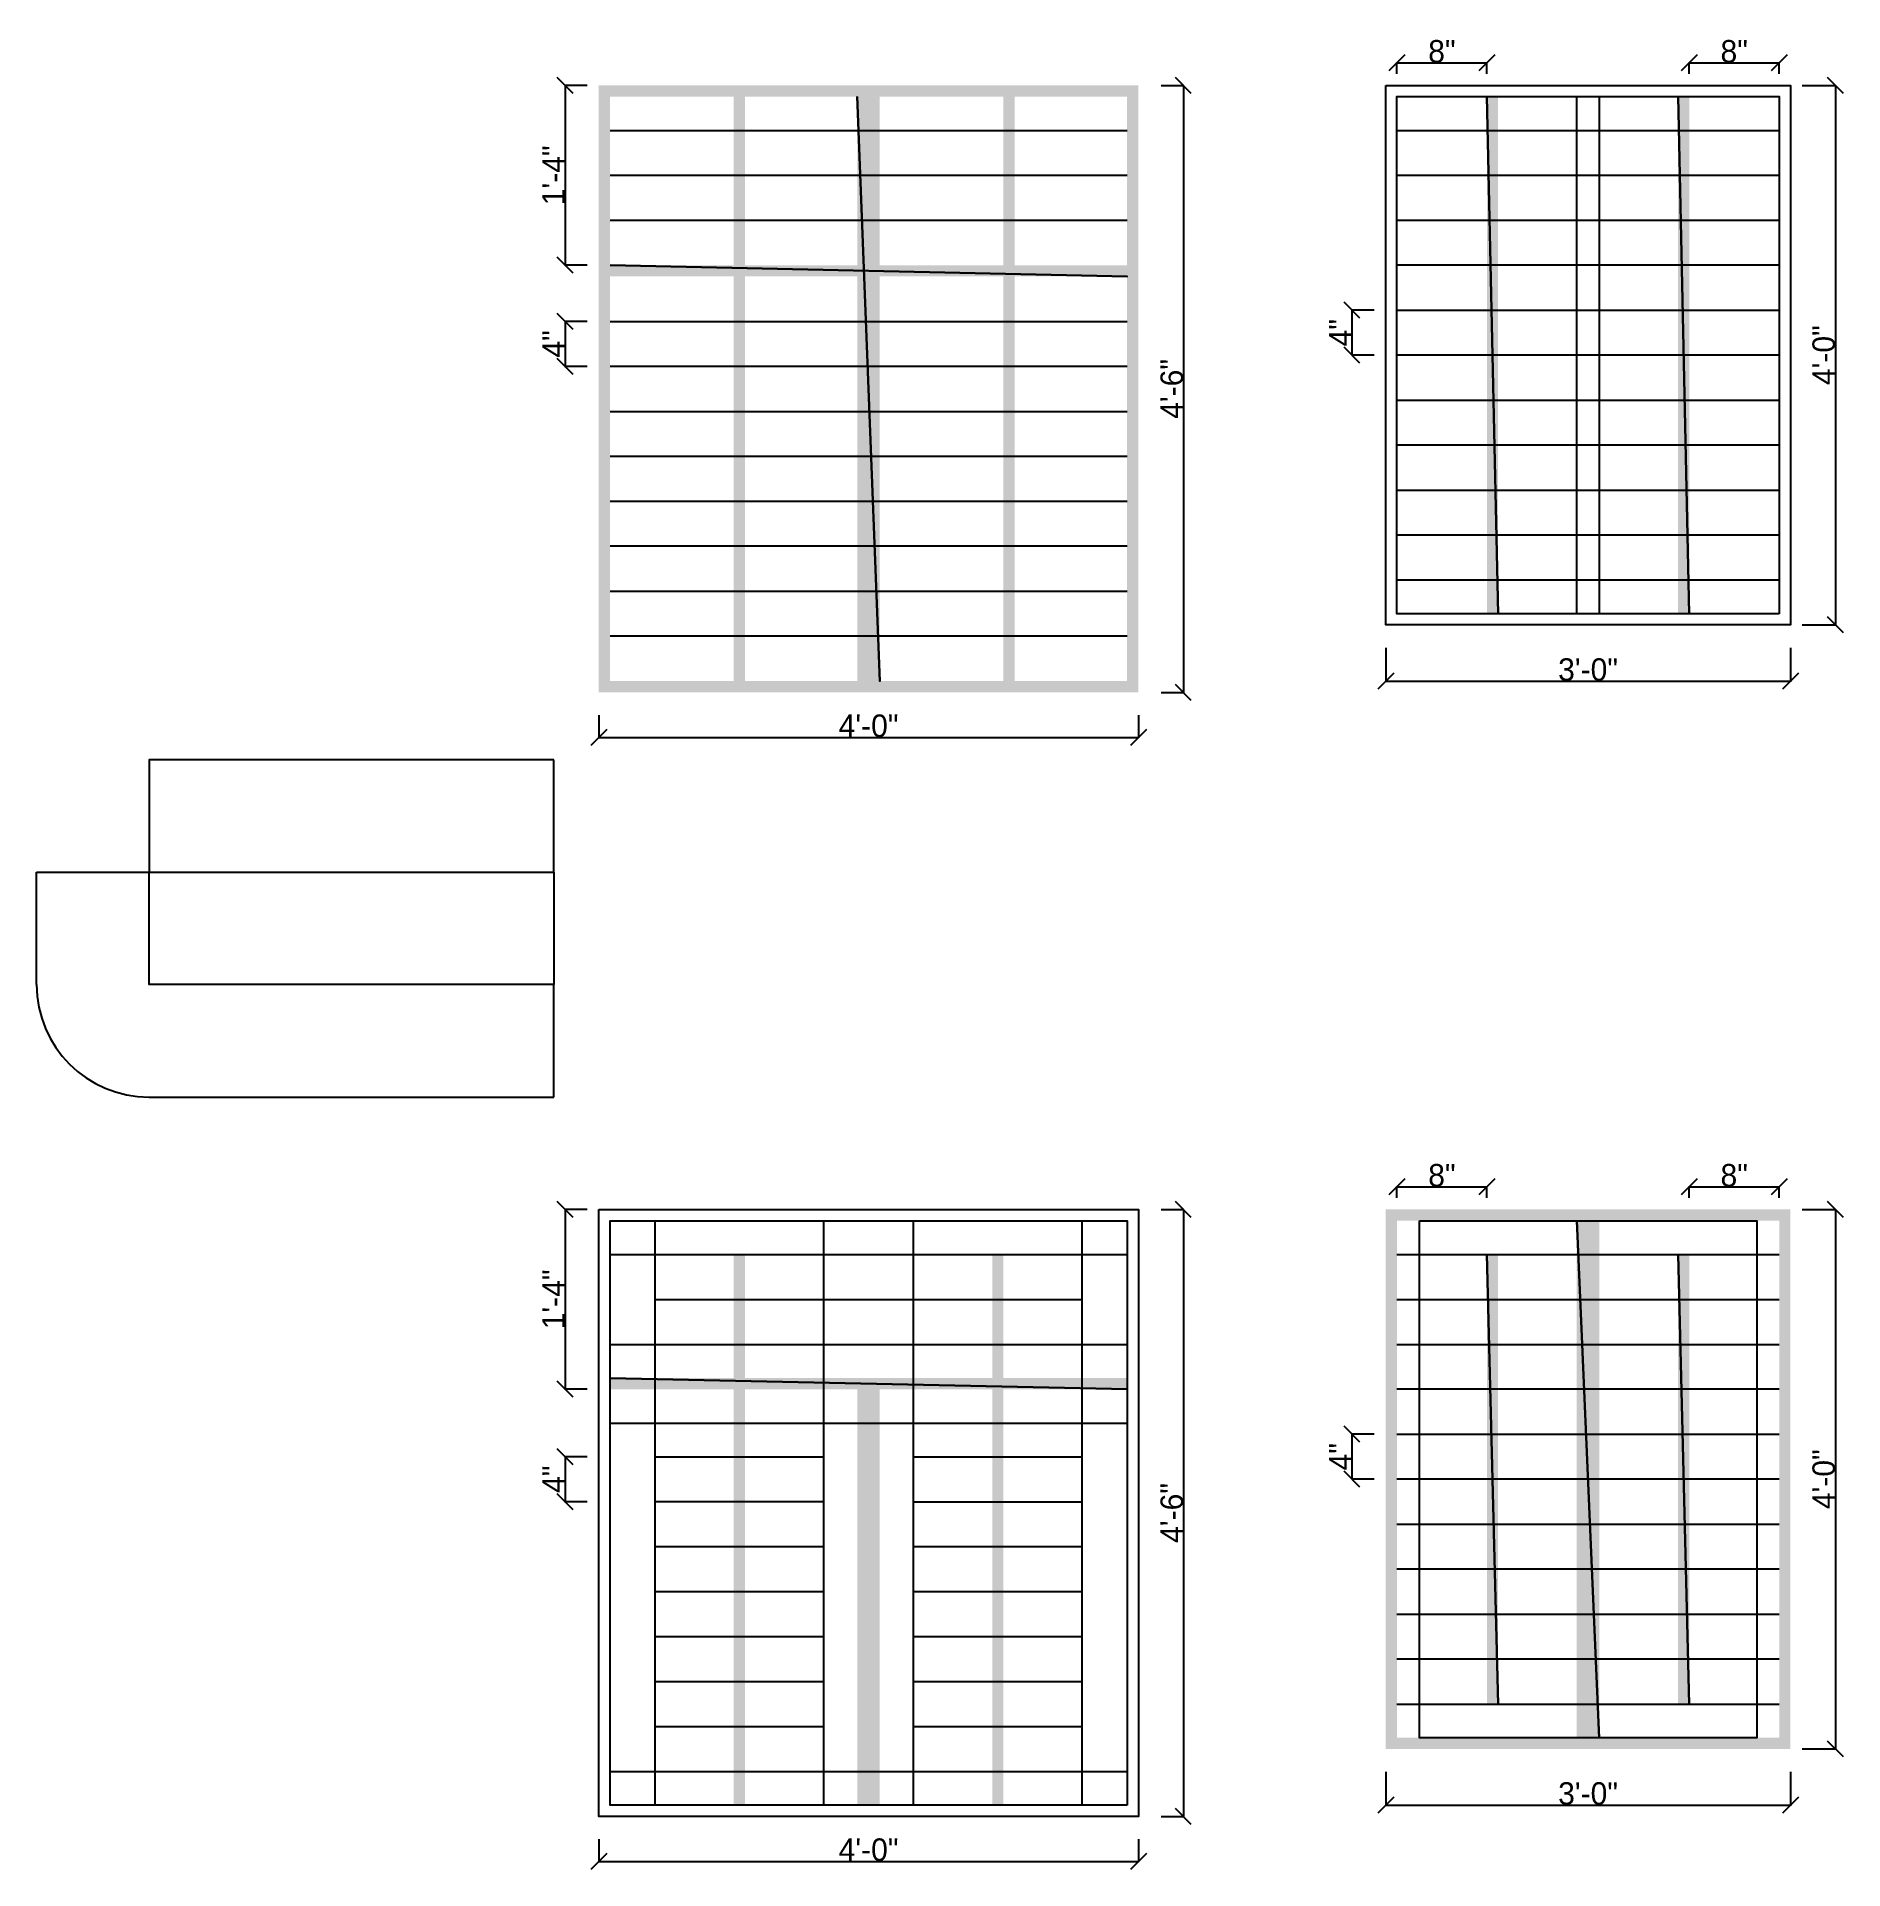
# Model space of a CAD drawing. Header units: inches. Extents: x -50 to 111, y -159 to 4.
import ezdxf

# ---------------------------------------------------------------- set-up
doc = ezdxf.new("R2010")
doc.units = ezdxf.units.IN
doc.header["$MEASUREMENT"] = 0
doc.layers.get('0').update_dxf_attribs({"linetype": 'CONTINUOUS', "lineweight": 25})
doc.dimstyles.get("Standard").update_dxf_attribs({"dimtxt": 2, "dimasz": 0.1, "dimexe": 0.05, "dimexo": 0.025, "dimgap": 0.025, "dimtad": 0, "dimtoh": 1, "dimdec": 1, "dimzin": 1, "dimdsep": 46, "dimlunit": 4, "dimtxsty": 'Standard', "dimtsz": 1, "dimcen": 0.09, "dimazin": 0, "dimtfac": 1, "dimtdec": 4, "dimtofl": 0, "dimtmove": 0, "dimatfit": 3, "dimfxl": 0.0394, "dimtolj": 1, "dimtzin": 0, "dimarcsym": 0})

# ---------------------------------------------------------------- blocks, each defined once
blk = doc.blocks.new('*D1')
at = {"color": 0, "linetype": 'ByBlock', "lineweight": -2}
for p, q in [((-2.29, -0.71), (-3.71, 0.71)), ((-1.02, 0), (-3.05, 0)), ((-3, 0), (-3, -16)), ((-2.29, -16.71), (-3.71, -15.29)), ((-1.02, -16), (-3.05, -16))]:
    blk.add_line(p, q, dxfattribs=at)
at = {"color": 0, "linetype": 'CONTINUOUS', "lineweight": -2, "insert": (-4.03, -8), "char_height": 2, "width": 6, "attachment_point": 5, "rotation": 90}
blk.add_mtext('1\'-4"', dxfattribs=at)
blk = doc.blocks.new('*D2')
at = {"color": 0, "linetype": 'ByBlock', "lineweight": -2}
for p, q in [((50.02, 0), (52.05, 0)), ((52.71, -0.71), (51.29, 0.71)), ((52, 0), (52, -54)), ((52.71, -54.71), (51.29, -53.29)), ((50.02, -54), (52.05, -54))]:
    blk.add_line(p, q, dxfattribs=at)
at = {"color": 0, "linetype": 'CONTINUOUS', "lineweight": -2, "insert": (50.98, -27), "char_height": 2, "width": 6.4444, "attachment_point": 5, "rotation": 90}
blk.add_mtext('4\'-6"', dxfattribs=at)
blk = doc.blocks.new('*D3')
at = {"color": 0, "linetype": 'ByBlock', "lineweight": -2}
for p, q in [((0, -56.02), (0, -58.05)), ((48, -56.02), (48, -58.05)), ((0.71, -57.29), (-0.71, -58.71)), ((0, -58), (48, -58)), ((48.71, -57.29), (47.29, -58.71))]:
    blk.add_line(p, q, dxfattribs=at)
at = {"color": 0, "linetype": 'CONTINUOUS', "lineweight": -2, "insert": (24, -56.98), "char_height": 2, "width": 6.4444, "attachment_point": 5}
blk.add_mtext('4\'-0"', dxfattribs=at)
blk = doc.blocks.new('*D4')
at = {"color": 0, "linetype": 'ByBlock', "lineweight": -2}
for p, q in [((-2.29, -21.71), (-3.71, -20.29)), ((-1.02, -21), (-3.05, -21)), ((-3, -21), (-3, -25)), ((-2.29, -25.71), (-3.71, -24.29)), ((-1.02, -25), (-3.05, -25))]:
    blk.add_line(p, q, dxfattribs=at)
at = {"color": 0, "linetype": 'CONTINUOUS', "lineweight": -2, "insert": (-4.03, -23), "char_height": 2, "width": 2.5556, "attachment_point": 5, "rotation": 90}
blk.add_mtext('4"', dxfattribs=at)
blk = doc.blocks.new('*D5')
at = {"color": 0, "linetype": 'ByBlock', "lineweight": -2}
for p, q in [((110.71, -0.71), (109.29, 0.71)), ((107.03, 0), (110.05, 0)), ((110, 0), (110, -48)), ((107.03, -48), (110.05, -48)), ((110.71, -48.71), (109.29, -47.29))]:
    blk.add_line(p, q, dxfattribs=at)
at = {"color": 0, "linetype": 'CONTINUOUS', "lineweight": -2, "insert": (108.97, -24), "char_height": 2, "width": 6.4444, "attachment_point": 5, "rotation": 90}
blk.add_mtext('4\'-0"', dxfattribs=at)
blk = doc.blocks.new('*D6')
at = {"color": 0, "linetype": 'ByBlock', "lineweight": -2}
for p, q in [((70, -50.03), (70, -53.05)), ((106, -50.03), (106, -53.05)), ((70.71, -52.29), (69.29, -53.71)), ((70, -53), (106, -53)), ((106.71, -52.29), (105.29, -53.71))]:
    blk.add_line(p, q, dxfattribs=at)
at = {"color": 0, "linetype": 'CONTINUOUS', "lineweight": -2, "insert": (88, -51.98), "char_height": 2, "width": 6.2222, "attachment_point": 5}
blk.add_mtext('3\'-0"', dxfattribs=at)
blk = doc.blocks.new('*D7')
at = {"color": 0, "linetype": 'ByBlock', "lineweight": -2}
for p, q in [((67.71, -20.71), (66.29, -19.29)), ((68.97, -20), (66.95, -20)), ((67, -20), (67, -24)), ((67.71, -24.71), (66.29, -23.29)), ((68.97, -24), (66.95, -24))]:
    blk.add_line(p, q, dxfattribs=at)
at = {"color": 0, "linetype": 'CONTINUOUS', "lineweight": -2, "insert": (65.97, -22), "char_height": 2, "width": 2.5556, "attachment_point": 5, "rotation": 90}
blk.add_mtext('4"', dxfattribs=at)
blk = doc.blocks.new('*D8')
at = {"color": 0, "linetype": 'ByBlock', "lineweight": -2}
for p, q in [((71.71, 2.71), (70.29, 1.29)), ((71, 1.02), (71, 2.05)), ((71, 2), (79, 2)), ((79.71, 2.71), (78.29, 1.29)), ((79, 1.02), (79, 2.05))]:
    blk.add_line(p, q, dxfattribs=at)
at = {"color": 0, "linetype": 'CONTINUOUS', "lineweight": -2, "insert": (75, 3.02), "char_height": 2, "width": 2.3333, "attachment_point": 5}
blk.add_mtext('8"', dxfattribs=at)
blk = doc.blocks.new('*D9')
at = {"color": 0, "linetype": 'ByBlock', "lineweight": -2}
for p, q in [((97.71, 2.71), (96.29, 1.29)), ((97, 1.02), (97, 2.05)), ((97, 2), (105, 2)), ((105.71, 2.71), (104.29, 1.29)), ((105, 1.02), (105, 2.05))]:
    blk.add_line(p, q, dxfattribs=at)
at = {"color": 0, "linetype": 'CONTINUOUS', "lineweight": -2, "insert": (101, 3.02), "char_height": 2, "width": 2.3333, "attachment_point": 5}
blk.add_mtext('8"', dxfattribs=at)
blk = doc.blocks.new('*D10')
at = {"color": 0, "linetype": 'ByBlock', "lineweight": -2}
for p, q in [((-2.29, -100.71), (-3.71, -99.29)), ((-1.02, -100), (-3.05, -100)), ((-3, -100), (-3, -116)), ((-2.29, -116.71), (-3.71, -115.29)), ((-1.02, -116), (-3.05, -116))]:
    blk.add_line(p, q, dxfattribs=at)
at = {"color": 0, "linetype": 'CONTINUOUS', "lineweight": -2, "insert": (-4.03, -108), "char_height": 2, "width": 6, "attachment_point": 5, "rotation": 90}
blk.add_mtext('1\'-4"', dxfattribs=at)
blk = doc.blocks.new('*D11')
at = {"color": 0, "linetype": 'ByBlock', "lineweight": -2}
for p, q in [((0, -156.03), (0, -158.05)), ((48, -156.03), (48, -158.05)), ((0.71, -157.29), (-0.71, -158.71)), ((0, -158), (48, -158)), ((48.71, -157.29), (47.29, -158.71))]:
    blk.add_line(p, q, dxfattribs=at)
at = {"color": 0, "linetype": 'CONTINUOUS', "lineweight": -2, "insert": (24, -156.97), "char_height": 2, "width": 6.4444, "attachment_point": 5}
blk.add_mtext('4\'-0"', dxfattribs=at)
blk = doc.blocks.new('*D12')
at = {"color": 0, "linetype": 'ByBlock', "lineweight": -2}
for p, q in [((110.71, -100.71), (109.29, -99.29)), ((107.03, -100), (110.05, -100)), ((110, -100), (110, -148)), ((107.03, -148), (110.05, -148)), ((110.71, -148.71), (109.29, -147.29))]:
    blk.add_line(p, q, dxfattribs=at)
at = {"color": 0, "linetype": 'CONTINUOUS', "lineweight": -2, "insert": (108.97, -124), "char_height": 2, "width": 6.4444, "attachment_point": 5, "rotation": 90}
blk.add_mtext('4\'-0"', dxfattribs=at)
blk = doc.blocks.new('*D13')
at = {"color": 0, "linetype": 'ByBlock', "lineweight": -2}
for p, q in [((70, -150.03), (70, -153.05)), ((106, -150.03), (106, -153.05)), ((70.71, -152.29), (69.29, -153.71)), ((70, -153), (106, -153)), ((106.71, -152.29), (105.29, -153.71))]:
    blk.add_line(p, q, dxfattribs=at)
at = {"color": 0, "linetype": 'CONTINUOUS', "lineweight": -2, "insert": (88, -151.97), "char_height": 2, "width": 6.2222, "attachment_point": 5}
blk.add_mtext('3\'-0"', dxfattribs=at)
blk = doc.blocks.new('*D14')
at = {"color": 0, "linetype": 'ByBlock', "lineweight": -2}
for p, q in [((67.71, -120.71), (66.29, -119.29)), ((68.97, -120), (66.95, -120)), ((67, -120), (67, -124)), ((67.71, -124.71), (66.29, -123.29)), ((68.97, -124), (66.95, -124))]:
    blk.add_line(p, q, dxfattribs=at)
at = {"color": 0, "linetype": 'CONTINUOUS', "lineweight": -2, "insert": (65.97, -122), "char_height": 2, "width": 2.5556, "attachment_point": 5, "rotation": 90}
blk.add_mtext('4"', dxfattribs=at)
blk = doc.blocks.new('*D15')
at = {"color": 0, "linetype": 'ByBlock', "lineweight": -2}
for p, q in [((71.71, -97.29), (70.29, -98.71)), ((79.71, -97.29), (78.29, -98.71)), ((71, -98.97), (71, -97.95)), ((71, -98), (79, -98)), ((79, -98.97), (79, -97.95))]:
    blk.add_line(p, q, dxfattribs=at)
at = {"color": 0, "linetype": 'CONTINUOUS', "lineweight": -2, "insert": (75, -96.97), "char_height": 2, "width": 2.3333, "attachment_point": 5}
blk.add_mtext('8"', dxfattribs=at)
blk = doc.blocks.new('*D16')
at = {"color": 0, "linetype": 'ByBlock', "lineweight": -2}
for p, q in [((97.71, -97.29), (96.29, -98.71)), ((105.71, -97.29), (104.29, -98.71)), ((97, -98.97), (97, -97.95)), ((97, -98), (105, -98)), ((105, -98.97), (105, -97.95))]:
    blk.add_line(p, q, dxfattribs=at)
at = {"color": 0, "linetype": 'CONTINUOUS', "lineweight": -2, "insert": (101, -96.97), "char_height": 2, "width": 2.3333, "attachment_point": 5}
blk.add_mtext('8"', dxfattribs=at)
blk = doc.blocks.new('*D17')
at = {"color": 0, "linetype": 'ByBlock', "lineweight": -2}
for p, q in [((52.71, -100.71), (51.29, -99.29)), ((50.02, -100), (52.05, -100)), ((52, -100), (52, -154)), ((50.02, -154), (52.05, -154)), ((52.71, -154.71), (51.29, -153.29))]:
    blk.add_line(p, q, dxfattribs=at)
at = {"color": 0, "linetype": 'CONTINUOUS', "lineweight": -2, "insert": (50.98, -127), "char_height": 2, "width": 6.4444, "attachment_point": 5, "rotation": 90}
blk.add_mtext('4\'-6"', dxfattribs=at)
blk = doc.blocks.new('*D18')
at = {"color": 0, "linetype": 'ByBlock', "lineweight": -2}
for p, q in [((-2.29, -122.71), (-3.71, -121.29)), ((-1.02, -122), (-3.05, -122)), ((-3, -122), (-3, -126)), ((-2.29, -126.71), (-3.71, -125.29)), ((-1.02, -126), (-3.05, -126))]:
    blk.add_line(p, q, dxfattribs=at)
at = {"color": 0, "linetype": 'CONTINUOUS', "lineweight": -2, "insert": (-4.03, -124), "char_height": 2, "width": 2.5556, "attachment_point": 5, "rotation": 90}
blk.add_mtext('4"', dxfattribs=at)

msp = doc.modelspace()

# ---------------------------------------------------------------- hatches: boundary and pattern name
h = msp.add_hatch(color=256)
edge = h.paths.add_edge_path(flags=0)
edge.add_line((48, 0), (48, -54))
edge.add_line((48, -54), (0, -54))
edge.add_line((0, -54), (0, 0))
edge.add_line((0, 0), (48, 0))
edge.add_line((1, -1), (47, -1))
edge.add_line((47, -1), (47, -53))
edge.add_line((47, -53), (1, -53))
edge.add_line((1, -53), (1, -1))
h = msp.add_hatch(color=256)
edge = h.paths.add_edge_path(flags=0)
edge.add_line((13, -1), (13, -53))
edge.add_line((13, -53), (12, -53))
edge.add_line((12, -53), (12, -1))
edge.add_line((12, -1), (13, -1))
edge.add_line((36, -53), (37, -53))
edge.add_line((37, -53), (37, -1))
edge.add_line((37, -1), (36, -1))
edge.add_line((36, -1), (36, -53))
for points in [[(25, -1), (25, -53), (23, -53), (23, -1)], [(47, -16), (47, -17), (1, -17), (1, -16)], [(89, -101), (89, -147), (87, -147), (87, -101)], [(13, -104), (13, -153), (12, -153), (12, -104)], [(36, -104), (36, -153), (35, -153), (35, -104)], [(47, -115), (47, -116), (1, -116), (1, -115)], [(25, -115), (25, -153), (23, -153), (23, -115)]]:
    msp.add_hatch(color=256).paths.add_polyline_path(points, flags=0)
h = msp.add_hatch(color=256)
edge = h.paths.add_edge_path(flags=0)
edge.add_line((80, -1), (80, -47))
edge.add_line((80, -47), (79, -47))
edge.add_line((79, -47), (79, -1))
edge.add_line((79, -1), (80, -1))
edge.add_line((96, -1), (97, -1))
edge.add_line((97, -1), (97, -47))
edge.add_line((97, -47), (96, -47))
edge.add_line((96, -47), (96, -1))
h = msp.add_hatch(color=256)
edge = h.paths.add_edge_path(flags=0)
edge.add_line((105, -101), (105, -147))
edge.add_line((105, -147), (71, -147))
edge.add_line((71, -147), (71, -101))
edge.add_line((71, -101), (105, -101))
edge.add_line((70, -100), (106, -100))
edge.add_line((106, -100), (106, -148))
edge.add_line((106, -148), (70, -148))
edge.add_line((70, -148), (70, -100))
h = msp.add_hatch(color=256)
edge = h.paths.add_edge_path(flags=0)
edge.add_line((80, -104), (80, -144))
edge.add_line((80, -144), (79, -144))
edge.add_line((79, -144), (79, -104))
edge.add_line((79, -104), (80, -104))
edge.add_line((96, -104), (97, -104))
edge.add_line((97, -104), (97, -144))
edge.add_line((97, -144), (96, -144))
edge.add_line((96, -144), (96, -104))

# ---------------------------------------------------------------- linework, layer by layer
at = {"color": 1, "linetype": 'CONTINUOUS', "lineweight": 25}
for p, q in [((1, -4), (47, -4)), ((1, -8), (47, -8)), ((1, -12), (47, -12)), ((1, -21), (47, -21)), ((47, -25), (1, -25)), ((1, -29), (47, -29)), ((47, -33), (1, -33)), ((1, -37), (47, -37)), ((47, -41), (1, -41)), ((1, -45), (47, -45)), ((47, -49), (1, -49))]:
    msp.add_line(p, q, dxfattribs=at)
at = {"color": 16, "linetype": 'CONTINUOUS', "lineweight": 25, "true_color": 0x800000}
for p, q in [((71, -4), (105, -4)), ((71, -8), (105, -8)), ((71, -12), (105, -12)), ((105, -16), (71, -16)), ((71, -20), (105, -20)), ((105, -24), (71, -24)), ((71, -28), (105, -28)), ((105, -32), (71, -32)), ((71, -36), (105, -36)), ((105, -40), (71, -40)), ((71, -44), (105, -44)), ((1, -104), (47, -104)), ((71, -104), (105, -104)), ((5, -108), (43, -108)), ((71, -108), (105, -108)), ((1, -112), (47, -112)), ((71, -112), (105, -112)), ((105, -116), (71, -116)), ((1, -119), (47, -119)), ((71, -120), (105, -120)), ((105, -124), (71, -124)), ((71, -128), (105, -128)), ((105, -132), (71, -132)), ((71, -136), (105, -136)), ((105, -140), (71, -140)), ((71, -144), (105, -144)), ((1, -150), (47, -150))]:
    msp.add_line(p, q, dxfattribs=at)
for p, q in [((-50, -80), (-50, -70)), ((-50, -70), (-40, -70)), ((-4, -90), (-4, -80)), ((-40, -90), (-4, -90))]:
    msp.add_line(p, q)
at = {"color": 16, "true_color": 0x800000}
for p, q in [((5, -101), (5, -153)), ((20, -101), (20, -153)), ((28, -153), (28, -101)), ((43, -153), (43, -101)), ((5, -122), (20, -122)), ((28, -122), (43, -122)), ((20, -126), (5, -126)), ((28, -126), (43, -126)), ((5, -130), (20, -130)), ((28, -130), (43, -130)), ((5, -134), (20, -134)), ((28, -134), (43, -134)), ((5, -138), (20, -138)), ((28, -138), (43, -138)), ((5, -142), (20, -142)), ((28, -142), (43, -142)), ((5, -146), (20, -146)), ((28, -146), (43, -146))]:
    msp.add_line(p, q, dxfattribs=at)
for points in [[(70, 0), (106, 0), (106, -48), (70, -48)], [(23, -1), (25, -53)], [(105, -47), (71, -47), (71, -1), (105, -1)], [(79, -1), (80, -47)], [(87, -1), (89, -1), (89, -47), (87, -47)], [(96, -1), (97, -47)], [(1, -16), (47, -17)], [(-4, -60), (-40, -60), (-40, -70), (-4, -70)], [(-40, -70), (-4, -70), (-4, -80), (-40, -80)], [(0, -100), (48, -100), (48, -154), (0, -154)], [(47, -153), (1, -153), (1, -101), (47, -101)], [(73, -101), (103, -101), (103, -147), (73, -147)], [(87, -101), (89, -147)], [(79, -104), (80, -144)], [(96, -104), (97, -144)], [(1, -115), (47, -116)]]:
    msp.add_lwpolyline(points, close=True)
msp.add_arc((-40, -80), 10, 180, 270)

# ---------------------------------------------------------------- dimensions: what is measured, and where the dimension line sits
for p1, p2, distance, picture, middle in [((71, 1), (79, 1), 1, '*D8', (75, 3.02)), ((97, 1), (105, 1), 1, '*D9', (101, 3.02)), ((-1, 0), (-1, -16), -2, '*D1', (-4.03, -8)), ((50, 0), (50, -54), 2, '*D2', (50.98, -27)), ((107, 0), (107, -48), 3, '*D5', (108.97, -24)), ((69, -20), (69, -24), -2, '*D7', (65.97, -22)), ((-1, -21), (-1, -25), -2, '*D4', (-4.03, -23)), ((70, -50), (106, -50), -3, '*D6', (88, -51.98)), ((0, -56), (48, -56), -2, '*D3', (24, -56.98)), ((71, -99), (79, -99), 1, '*D15', (75, -96.97)), ((97, -99), (105, -99), 1, '*D16', (101, -96.97)), ((-1, -100), (-1, -116), -2, '*D10', (-4.03, -108)), ((50, -100), (50, -154), 2, '*D17', (50.98, -127)), ((107, -100), (107, -148), 3, '*D12', (108.97, -124)), ((69, -120), (69, -124), -2, '*D14', (65.97, -122)), ((-1, -122), (-1, -126), -2, '*D18', (-4.03, -124)), ((70, -150), (106, -150), -3, '*D13', (88, -151.97)), ((0, -156), (48, -156), -2, '*D11', (24, -156.97))]:
    dim = msp.add_aligned_dim(p1=p1, p2=p2, distance=distance, dimstyle='Standard')
    dim.commit()
    dim.dimension.update_dxf_attribs({"geometry": picture, "text_midpoint": middle})

doc.saveas('drawing.dxf')
